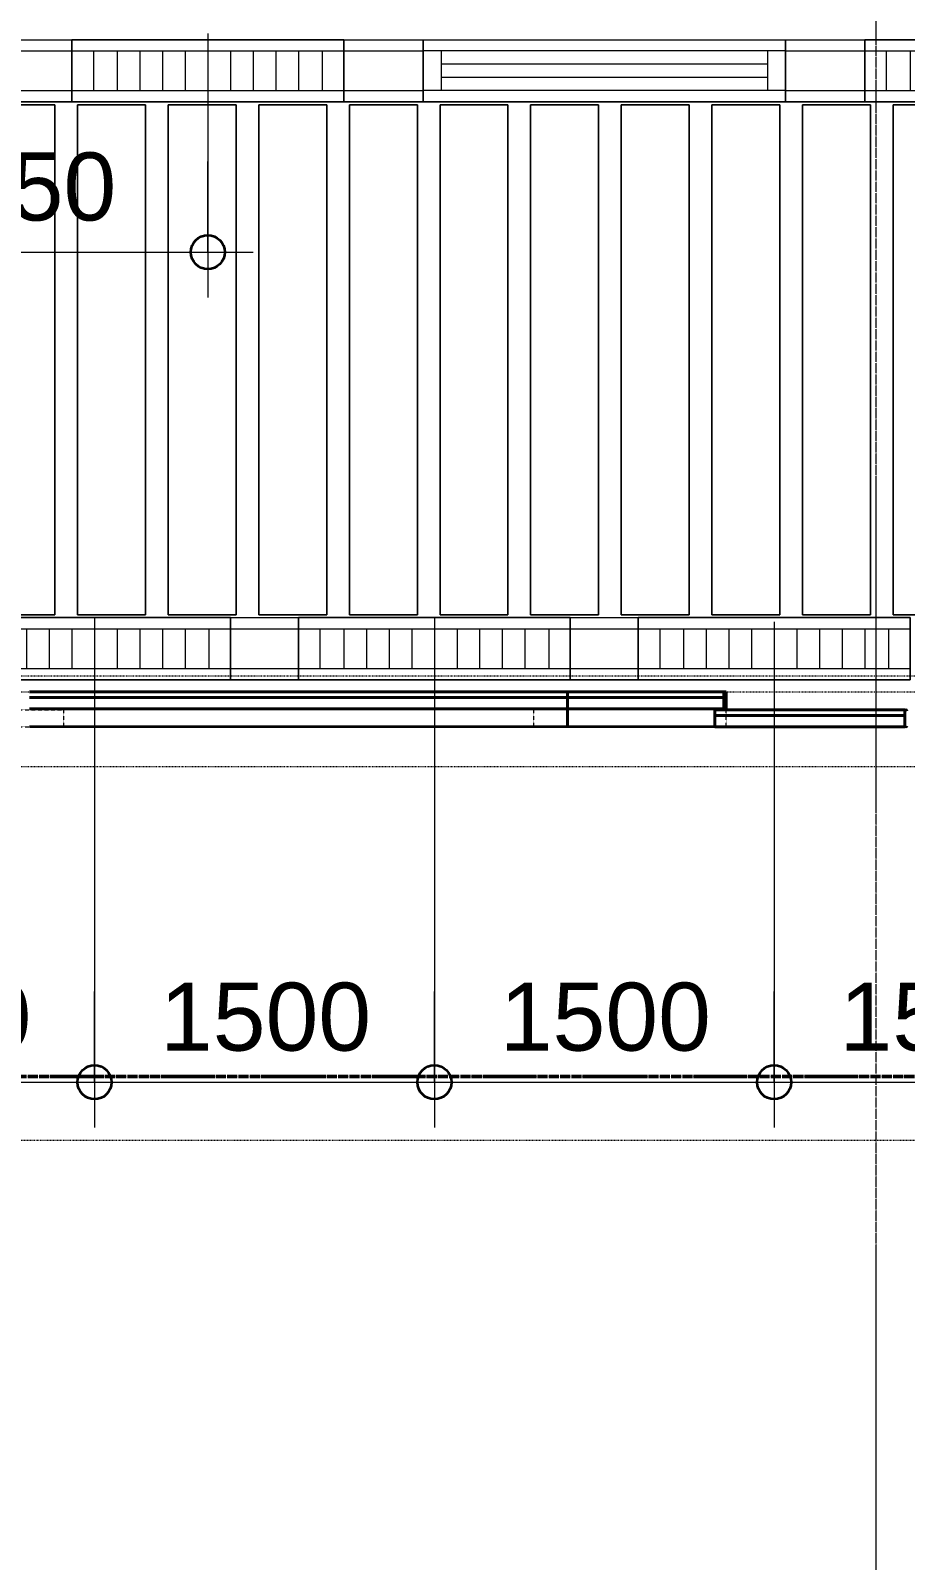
# Model space of a CAD drawing. Header units: millimetres. Extents: x -853228 to -774636, y -17776 to 22455.
# Drawn here: x -839615 to -835753, y -3733 to 3017 of the extents above; entities that cross this region are included whole.
import ezdxf

# ---------------------------------------------------------------- set-up
doc = ezdxf.new("R2010")
doc.units = ezdxf.units.MM
for name, pattern in [('DASH', [6.35, 3.175, -3.175]), ('DPA_Grid _ Level 100', [10, 5.5, -1.6, 1.3, -1.6]), ('DPA_Hidden 50', [3, 2, -1]), ('DPA_Hidden 500', [1.4, 0.8, -0.6])]:
    doc.linetypes.add(name, pattern=pattern)
for name, color, linetype, lineweight in [('A-ANNO-DIMS', 1, 'Continuous', 9), ('A-ANNO-DIMS-100', 1, 'Continuous', 9), ('A-DETL', 1, 'Continuous', 70), ('A-GENM', 1, 'Continuous', 9), ('A-GENM-HDLN', 2, 'DPA_Hidden 500', 9), ('A-GLAZ-CURT', 2, 'Continuous', 9), ('G-ANNO-SECL', 3, 'Continuous', 9), ('Q-SPCQ', 2, 'Continuous', 35), ('Q-SPCQ-HDLN', 2, 'DASH', 9), ('S-GRID', 251, 'Continuous', 9)]:
    doc.layers.add(name, color=color, linetype=linetype, lineweight=lineweight)
doc.styles.add('Arial_2', font='arial.ttf', dxfattribs={"height": 300})
doc.dimstyles.new('DPA-DIM-3_0_C-C', dxfattribs={"dimscale": 304.8, "dimtxt": 306.07782, "dimasz": 0.492126, "dimexe": 0.656168, "dimexo": 0.0625, "dimgap": 0.164042, "dimtad": 1, "dimdec": 0, "dimzin": 0, "dimdsep": 46, "dimtxsty": 'Arial_2', "dimblk1": 'DOTBLANK', "dimblk2": 'DOTBLANK', "dimsah": 1, "dimcen": 0.09, "dimdle": 0.656168, "dimadec": 8, "dimazin": 0, "dimtfac": 1, "dimtdec": 4, "dimtix": 1, "dimtmove": 0, "dimatfit": 3, "dimfxl": 1.312336, "dimfxlon": 1, "dimtvp": 1, "dimtolj": 1, "dimtzin": 0, "dimarcsym": 2})

# ---------------------------------------------------------------- blocks, each defined once
blk = doc.blocks.new('DPA_CP_Metal Ceiling Panel - Vertical Panel with Gap-11114031-4281-01 ENLARGED LOWER PLATFORM LEVEL - REFLECTED CEILING PLAN - SHEET 2')
at = {"layer": 'A-GLAZ-CURT'}
for p, q in [((-785007.4, 2689), (-785007.4, 439)), ((-784707.4, 2689), (-785007.4, 2689)), ((-784707.4, 2689), (-785007.4, 2689)), ((-785007.4, 2689), (-785007.4, 439)), ((-785007.4, 439), (-785007.4, 2689)), ((-785007.4, 2689), (-784707.4, 2689)), ((-784707.4, 2689), (-784707.4, 439)), ((-784707.4, 439), (-784707.4, 2689)), ((-784707.4, 2689), (-784707.4, 439)), ((-784707.4, 439), (-785007.4, 439)), ((-785007.4, 439), (-784707.4, 439)), ((-784707.4, 439), (-785007.4, 439))]:
    blk.add_line(p, q, dxfattribs=at)
blk = doc.blocks.new('DPA_Speciality_PlatformScreenDoor - Length_135300-12767973-4281-01 ENLARGED LOWER PLATFORM LEVEL - REFLECTED CEILING PLAN - SHEET 2')
at = {"layer": 'A-GENM'}
for p, q in [((119102, -250), (119014.7, -250)), ((119014.7, -250), (119102, -250)), ((119107.5, -250), (119017.5, -250)), ((119017.5, -250), (119107.5, -250)), ((119212.5, -250), (119103.1, -250)), ((119103.1, -250), (119212.5, -250)), ((119117.5, -250), (119207.5, -250)), ((119207.5, -250), (119117.5, -250)), ((119765.3, -330), (119889.1, -330)), ((119775.9, -330), (119829, -330)), ((119825.4, -330), (119878.5, -330)), ((121365.3, -330), (121489.1, -330)), ((121375.9, -330), (121429, -330)), ((121425.4, -330), (121478.5, -330))]:
    blk.add_line(p, q, dxfattribs=at)
at = {"layer": 'A-GENM-HDLN'}
for p, q in [((119512.5, -175), (119512.5, -250)), ((119512.5, -175), (120362.5, -175)), ((120362.5, -250), (120362.5, -175)), ((122437.5, -250), (122437.5, -175)), ((123287.5, -175), (122437.5, -175)), ((119512.5, -250), (120362.5, -250)), ((123287.5, -250), (122437.5, -250))]:
    blk.add_line(p, q, dxfattribs=at)
at = {"layer": 'Q-SPCQ', "linetype": 'DASH', "lineweight": 9}
blk.add_line((61742.7, 1650), (132340.1, 1650), dxfattribs=at)
at = {"layer": 'Q-SPCQ'}
for p, q in [((119562.5, -175), (118722.5, -175)), ((118722.5, -175), (119562.5, -175)), ((118722.5, -175), (118722.5, -225)), ((118722.5, -175), (118722.5, -225)), ((118722.5, -245), (118722.5, -180)), ((118722.5, -180), (118722.5, -245)), ((118752.5, -175), (119532.5, -175)), ((119532.5, -175), (118752.5, -175)), ((119532.5, -175), (118752.5, -175)), ((118752.5, -175), (119532.5, -175)), ((119512.5, -175), (120212.5, -175)), ((119562.5, -225), (119562.5, -175)), ((119562.5, -175), (119562.5, -225)), ((120212.5, -175), (120212.5, -330)), ((120212.5, -175), (122587.5, -175)), ((120212.5, -330), (120212.5, -175)), ((120212.5, -200), (120212.5, -175.9)), ((120212.5, -175.9), (120212.5, -200)), ((120212.5, -305), (120212.5, -200)), ((120212.5, -200), (120212.5, -305)), ((118722.5, -225), (119562.5, -225)), ((119562.5, -225), (118722.5, -225)), ((118722.5, -250), (118722.5, -225)), ((118722.5, -225), (118722.5, -250)), ((119562.5, -225), (118722.5, -225)), ((118722.5, -225), (118722.5, -250)), ((118722.5, -250), (118722.5, -225)), ((118722.5, -225), (119562.5, -225)), ((119562.5, -225), (118722.5, -225)), ((118722.5, -225), (119562.5, -225)), ((118722.5, -250), (119562.5, -250)), ((119562.5, -250), (118722.5, -250)), ((118722.5, -250), (119562.5, -250)), ((119562.5, -250), (118722.5, -250)), ((119532.5, -225), (118752.5, -225)), ((118752.5, -225), (119532.5, -225)), ((118752.5, -225), (119532.5, -225)), ((119532.5, -225), (118752.5, -225)), ((119512.5, -225), (118772.5, -225)), ((118772.5, -225), (119512.5, -225)), ((119512.5, -225), (118772.5, -225)), ((118772.5, -225), (119512.5, -225)), ((119512.5, -250), (118772.5, -250)), ((118772.5, -250), (119512.5, -250)), ((119512.5, -250), (118772.5, -250)), ((118772.5, -250), (119512.5, -250)), ((119512.5, -305), (119512.5, -250)), ((119512.5, -250), (119512.5, -330)), ((119522.5, -255), (119512.5, -255)), ((119512.5, -255), (119512.5, -330)), ((119512.5, -330), (119512.5, -255)), ((119512.5, -255), (119522.5, -255)), ((119522.5, -330), (119522.5, -255)), ((119522.5, -255), (119522.5, -330)), ((120212.5, -255), (119522.5, -255)), ((119522.5, -255), (120212.5, -255)), ((119522.5, -255), (119522.5, -305)), ((119522.5, -255), (119522.5, -305)), ((119562.5, -225), (119562.5, -250)), ((119562.5, -225), (119562.5, -250)), ((119562.5, -250), (119562.5, -225)), ((119562.5, -225), (119562.5, -250)), ((119572.5, -255), (120152.5, -255)), ((120152.5, -255), (119572.5, -255)), ((120162.5, -255), (119572.5, -255)), ((119572.5, -255), (120162.5, -255)), ((122587.5, -255), (120212.5, -255)), ((120212.5, -255), (122587.5, -255)), ((120212.5, -255), (120212.5, -305)), ((120212.5, -255), (120212.5, -305)), ((120212.5, -305), (120212.5, -255)), ((120212.5, -255), (120212.5, -305)), ((122537.5, -255), (120262.5, -255)), ((120262.5, -255), (122537.5, -255)), ((120272.5, -255), (122527.5, -255)), ((122527.5, -255), (120272.5, -255)), ((119512.5, -329.1), (119512.5, -305)), ((119512.5, -330), (120212.5, -330)), ((119512.5, -330), (119522.5, -330)), ((119522.5, -330), (119512.5, -330)), ((120212.5, -305), (119522.5, -305)), ((119522.5, -305), (120202.5, -305)), ((119522.5, -305), (119522.5, -330)), ((119522.5, -305), (119522.5, -330)), ((119522.5, -305), (120202.5, -305)), ((120202.5, -305), (119522.5, -305)), ((119522.5, -330), (119522.5, -305)), ((119522.5, -305), (119522.5, -330)), ((120212.5, -305), (119522.5, -305)), ((119522.5, -305), (120212.5, -305)), ((120202.5, -330), (119522.5, -330)), ((119522.5, -330), (120212.5, -330)), ((119522.5, -330), (120202.5, -330)), ((120202.5, -330), (119522.5, -330)), ((120152.5, -305), (119572.5, -305)), ((119572.5, -305), (120152.5, -305)), ((120152.5, -305), (119572.5, -305)), ((119572.5, -305), (120152.5, -305)), ((120162.5, -305), (119572.5, -305)), ((119572.5, -305), (120162.5, -305)), ((119572.5, -305), (120152.5, -305)), ((120152.5, -305), (119572.5, -305)), ((120152.5, -330), (119572.5, -330)), ((119572.5, -330), (120152.5, -330)), ((120152.5, -330), (119572.5, -330)), ((119572.5, -330), (120152.5, -330)), ((120202.5, -305), (120212.5, -305)), ((120212.5, -330), (120202.5, -330)), ((120212.5, -329.1), (120212.5, -305)), ((122587.5, -305), (120212.5, -305)), ((120212.5, -305), (120222.5, -305)), ((120212.5, -330), (120212.5, -305)), ((120212.5, -305), (120212.5, -330)), ((122587.5, -305), (120212.5, -305)), ((120212.5, -305), (122587.5, -305)), ((120212.5, -305), (120212.5, -329.1)), ((120212.5, -330), (120212.5, -305)), ((120212.5, -305), (120212.5, -330)), ((120212.5, -330), (122587.5, -330)), ((120222.5, -330), (120212.5, -330)), ((120212.5, -330), (122587.5, -330)), ((120222.5, -305), (122577.5, -305)), ((120222.5, -305), (122577.5, -305)), ((122577.5, -305), (120222.5, -305)), ((122577.5, -330), (120222.5, -330)), ((120222.5, -330), (122577.5, -330)), ((122577.5, -330), (120222.5, -330)), ((122537.5, -305), (120262.5, -305)), ((120262.5, -305), (122537.5, -305)), ((122527.5, -305), (120272.5, -305)), ((120272.5, -305), (122527.5, -305)), ((122527.5, -305), (120272.5, -305)), ((120272.5, -305), (122527.5, -305)), ((120272.5, -305), (122527.5, -305)), ((122527.5, -305), (120272.5, -305)), ((122527.5, -330), (120272.5, -330)), ((120272.5, -330), (122527.5, -330)), ((122527.5, -330), (120272.5, -330)), ((120272.5, -330), (122527.5, -330)), ((122577.5, -305), (122587.5, -305)), ((122587.5, -330), (122577.5, -330))]:
    blk.add_line(p, q, dxfattribs=at)
for centre, start, end in [((118717.5, -180), 0, 180), ((118717.5, -180), 0, 45), ((118717.5, -245), 180, 360), ((118717.5, -245), 330, 360)]:
    blk.add_arc(centre, 5, start, end, dxfattribs=at)
at = {"layer": 'Q-SPCQ-HDLN'}
for p, q in [((132340.1, 0), (61742.7, 0)), ((132340.1, -330), (61742.7, -330)), ((132340.1, -400), (61742.7, -400))]:
    blk.add_line(p, q, dxfattribs=at)
blk = doc.blocks.new('DPA_CP_Metal Ceiling Luminaire2 - Linear Luminaire-12404975-4281-01 ENLARGED LOWER PLATFORM LEVEL - REFLECTED CEILING PLAN - SHEET 2')
at = {"layer": 'A-GLAZ-CURT'}
for p, q in [((-786932.4, 2701.5), (-786932.4, 2976.5)), ((-786932.4, 2976.5), (-785732.4, 2976.5)), ((-786932.4, 2976.5), (-786932.4, 2701.5)), ((-785732.4, 2976.5), (-786932.4, 2976.5)), ((-786932.4, 2976.5), (-785732.4, 2976.5)), ((-785732.4, 2976.5), (-785732.4, 2701.5)), ((-785732.4, 2701.5), (-785732.4, 2976.5)), ((-786932.4, 2939), (-786932.4, 2701.5)), ((-786932.4, 2926.5), (-785732.4, 2926.5)), ((-785732.4, 2939), (-785732.4, 2701.5)), ((-786932.4, 2751.5), (-785732.4, 2751.5)), ((-785732.4, 2701.5), (-786932.4, 2701.5)), ((-785732.4, 2701.5), (-786932.4, 2701.5)), ((-786932.4, 2701.5), (-785732.4, 2701.5))]:
    blk.add_line(p, q, dxfattribs=at)
at = {"layer": 'A-GLAZ-CURT', "linetype": 'DPA_Hidden 50'}
for p, q in [((-786837.4, 2926.5), (-786837.4, 2751.5)), ((-786732.4, 2926.5), (-786732.4, 2751.5)), ((-786632.4, 2926.5), (-786632.4, 2751.5)), ((-786532.4, 2926.5), (-786532.4, 2751.5)), ((-786432.4, 2926.5), (-786432.4, 2751.5)), ((-786332.4, 2926.5), (-786332.4, 2751.5)), ((-786232.4, 2926.5), (-786232.4, 2751.5)), ((-786132.4, 2926.5), (-786132.4, 2751.5)), ((-786032.4, 2926.5), (-786032.4, 2751.5)), ((-785932.4, 2926.5), (-785932.4, 2751.5)), ((-785827.4, 2926.5), (-785827.4, 2751.5))]:
    blk.add_line(p, q, dxfattribs=at)
blk = doc.blocks.new('DPA_CP_Metal Ceiling Panel1 - Horizontal with Gap-13297912-4281-01 ENLARGED LOWER PLATFORM LEVEL - REFLECTED CEILING PLAN - SHEET 2')
at = {"layer": 'A-GLAZ-CURT'}
for p, q in [((-786232.4, 151.5), (-786232.4, 426.5)), ((-786232.4, 151.5), (-786232.4, 426.5)), ((-786232.4, 426.5), (-785932.4, 426.5)), ((-786232.4, 426.5), (-785932.4, 426.5)), ((-786232.4, 151.5), (-786232.4, 426.5)), ((-785932.4, 151.5), (-785932.4, 426.5)), ((-785932.4, 426.5), (-785932.4, 151.5)), ((-785932.4, 426.5), (-785932.4, 151.5)), ((-786232.4, 376.5), (-785932.4, 376.5)), ((-786232.4, 201.5), (-785932.4, 201.5)), ((-786232.4, 151.5), (-785932.4, 151.5)), ((-785932.4, 151.5), (-786232.4, 151.5)), ((-785932.4, 151.5), (-786232.4, 151.5))]:
    blk.add_line(p, q, dxfattribs=at)
blk = doc.blocks.new('DPA_CP_Metal Ceiling Air Supply1 - Linear Diffuser Air Supply-12404980-4281-01 ENLARGED LOWER PLATFORM LEVEL - REFLECTED CEILING PLAN - SHEET 2')
at = {"layer": 'A-GLAZ-CURT'}
for p, q in [((-788882.4, 2701.5), (-788882.4, 2976.5)), ((-788882.4, 2976.5), (-787282.4, 2976.5)), ((-788882.4, 2701.5), (-788882.4, 2976.5)), ((-788882.4, 2976.5), (-787282.4, 2976.5)), ((-788882.4, 2976.5), (-787282.4, 2976.5)), ((-788882.4, 2701.5), (-788882.4, 2976.5)), ((-787282.4, 2701.5), (-787282.4, 2976.5)), ((-787282.4, 2976.5), (-787282.4, 2701.5)), ((-787282.4, 2976.5), (-787282.4, 2701.5)), ((-787282.4, 2926.5), (-788882.4, 2926.5)), ((-788802.4, 2926.5), (-788802.4, 2751.5)), ((-787362.4, 2926.5), (-787362.4, 2751.5)), ((-787282.4, 2751.5), (-788882.4, 2751.5)), ((-788882.4, 2701.5), (-787282.4, 2701.5)), ((-787282.4, 2701.5), (-788882.4, 2701.5)), ((-787282.4, 2701.5), (-788882.4, 2701.5))]:
    blk.add_line(p, q, dxfattribs=at)
at = {"layer": 'A-GLAZ-CURT', "linetype": 'DPA_Hidden 50'}
for p, q in [((-787362.4, 2868.2), (-788802.4, 2868.2)), ((-787362.4, 2809.9), (-788802.4, 2809.9))]:
    blk.add_line(p, q, dxfattribs=at)
blk = doc.blocks.new('DPA_CP_Metal Ceiling Panel1 - Horizontal with Gap-16028279-4281-01 ENLARGED LOWER PLATFORM LEVEL - REFLECTED CEILING PLAN - SHEET 2')
at = {"layer": 'A-GLAZ-CURT'}
for p, q in [((-787282.4, 2701.5), (-787282.4, 2976.5)), ((-787282.4, 2701.5), (-787282.4, 2976.5)), ((-787282.4, 2976.5), (-786932.4, 2976.5)), ((-787282.4, 2976.5), (-786932.4, 2976.5)), ((-787282.4, 2701.5), (-787282.4, 2976.5)), ((-786932.4, 2701.5), (-786932.4, 2976.5)), ((-786932.4, 2976.5), (-786932.4, 2701.5)), ((-786932.4, 2976.5), (-786932.4, 2701.5)), ((-787282.4, 2926.5), (-786932.4, 2926.5)), ((-787282.4, 2751.5), (-786932.4, 2751.5)), ((-787282.4, 2701.5), (-786932.4, 2701.5)), ((-786932.4, 2701.5), (-787282.4, 2701.5)), ((-786932.4, 2701.5), (-787282.4, 2701.5))]:
    blk.add_line(p, q, dxfattribs=at)
blk = doc.blocks.new('DIMBLOCK50-4281-01 ENLARGED LOWER PLATFORM LEVEL - REFLECTED CEILING PLAN - SHEET 2')
at = {"layer": 'A-ANNO-DIMS-100'}
for p, q in [((-840582.4, 2439.2), (-840582.4, 1839.2)), ((-840582.4, 2039.2), (-840582.4, 2439.2)), ((-838832.4, 2439.2), (-838832.4, 1839.2)), ((-838832.4, 2039.2), (-838832.4, 2439.2)), ((-840582.4, 2039.2), (-838632.4, 2039.2))]:
    blk.add_line(p, q, dxfattribs=at)
at = {"layer": 'A-ANNO-DIMS-100', "lineweight": 35}
for centre in [(-840582.4, 2039.2), (-838832.4, 2039.2)]:
    blk.add_circle(centre, 75, dxfattribs=at)
at = {"layer": 'A-ANNO-DIMS-100', "color": 0, "insert": (-840168.8, 2478.7), "char_height": 300, "width": 1107.531, "attachment_point": 1, "line_spacing_factor": 0.941778, "style": 'Arial_2'}
blk.add_mtext('1750', dxfattribs=at)
blk = doc.blocks.new('_DotBlank')
at = {"color": 0, "linetype": 'ByBlock', "lineweight": -2}
blk.add_line((-0.5, 0), (-1, 0), dxfattribs=at)
blk.add_circle((0, 0), 0.5, dxfattribs=at)
blk = doc.blocks.new('DIMBLOCK63-4281-01 ENLARGED LOWER PLATFORM LEVEL - REFLECTED CEILING PLAN - SHEET 2')
at = {"layer": 'A-ANNO-DIMS-100'}
for p, q in [((-840832.4, -1223.5), (-840832.4, -1823.5)), ((-840832.4, -1623.5), (-840832.4, -1223.5)), ((-839332.4, -1223.5), (-839332.4, -1823.5)), ((-839332.4, -1623.5), (-839332.4, -1223.5)), ((-840832.4, -1623.5), (-839132.4, -1623.5))]:
    blk.add_line(p, q, dxfattribs=at)
at = {"layer": 'A-ANNO-DIMS-100', "lineweight": 35}
for centre in [(-840832.4, -1623.5), (-839332.4, -1623.5)]:
    blk.add_circle(centre, 75, dxfattribs=at)
at = {"layer": 'A-ANNO-DIMS-100', "color": 0, "insert": (-840543.8, -1184.1), "char_height": 300, "width": 1107.531, "attachment_point": 1, "line_spacing_factor": 0.941778, "style": 'Arial_2'}
blk.add_mtext('1500', dxfattribs=at)
blk = doc.blocks.new('DIMBLOCK64-4281-01 ENLARGED LOWER PLATFORM LEVEL - REFLECTED CEILING PLAN - SHEET 2')
at = {"layer": 'A-ANNO-DIMS-100'}
for p, q in [((-839332.4, -1223.5), (-839332.4, -1823.5)), ((-839332.4, -1623.5), (-839332.4, -1223.5)), ((-837832.4, -1223.5), (-837832.4, -1823.5)), ((-837832.4, -1623.5), (-837832.4, -1223.5)), ((-839532.4, -1623.5), (-837832.4, -1623.5))]:
    blk.add_line(p, q, dxfattribs=at)
at = {"layer": 'A-ANNO-DIMS-100', "lineweight": 35}
for centre in [(-839332.4, -1623.5), (-837832.4, -1623.5)]:
    blk.add_circle(centre, 75, dxfattribs=at)
at = {"layer": 'A-ANNO-DIMS-100', "color": 0, "insert": (-839043.8, -1184.1), "char_height": 300, "width": 1107.531, "attachment_point": 1, "line_spacing_factor": 0.941778, "style": 'Arial_2'}
blk.add_mtext('1500', dxfattribs=at)
blk = doc.blocks.new('DIMBLOCK65-4281-01 ENLARGED LOWER PLATFORM LEVEL - REFLECTED CEILING PLAN - SHEET 2')
at = {"layer": 'A-ANNO-DIMS-100'}
for p, q in [((-837832.4, -1223.5), (-837832.4, -1823.5)), ((-837832.4, -1623.5), (-837832.4, -1223.5)), ((-836332.4, -1223.5), (-836332.4, -1823.5)), ((-836332.4, -1623.5), (-836332.4, -1223.5)), ((-837832.4, -1623.5), (-836332.4, -1623.5))]:
    blk.add_line(p, q, dxfattribs=at)
at = {"layer": 'A-ANNO-DIMS-100', "lineweight": 35}
for centre in [(-837832.4, -1623.5), (-836332.4, -1623.5)]:
    blk.add_circle(centre, 75, dxfattribs=at)
at = {"layer": 'A-ANNO-DIMS-100', "color": 0, "insert": (-837543.8, -1184.1), "char_height": 300, "width": 1107.531, "attachment_point": 1, "line_spacing_factor": 0.941778, "style": 'Arial_2'}
blk.add_mtext('1500', dxfattribs=at)
blk = doc.blocks.new('DIMBLOCK66-4281-01 ENLARGED LOWER PLATFORM LEVEL - REFLECTED CEILING PLAN - SHEET 2')
at = {"layer": 'A-ANNO-DIMS-100'}
for p, q in [((-836332.4, -1223.5), (-836332.4, -1823.5)), ((-836332.4, -1623.5), (-836332.4, -1223.5)), ((-834832.4, -1223.5), (-834832.4, -1823.5)), ((-834832.4, -1623.5), (-834832.4, -1223.5)), ((-836332.4, -1623.5), (-834632.4, -1623.5))]:
    blk.add_line(p, q, dxfattribs=at)
at = {"layer": 'A-ANNO-DIMS-100', "lineweight": 35}
for centre in [(-836332.4, -1623.5), (-834832.4, -1623.5)]:
    blk.add_circle(centre, 75, dxfattribs=at)
at = {"layer": 'A-ANNO-DIMS-100', "color": 0, "insert": (-836043.8, -1184.1), "char_height": 300, "width": 1107.531, "attachment_point": 1, "line_spacing_factor": 0.941778, "style": 'Arial_2'}
blk.add_mtext('1500', dxfattribs=at)

msp = doc.modelspace()

# ---------------------------------------------------------------- linework, layer by layer
at = {"layer": 'A-DETL', "color": 55, "linetype": 'DPA_Hidden 50', "lineweight": 9}
for p, q in [((-838832.4, 3004), (-838832.4, 2104)), ((-839332.4, 428), (-839332.4, -1392)), ((-839332.4, 428), (-839332.4, -1392)), ((-837832.4, 428), (-837832.4, -1392)), ((-836332.4, 408), (-836332.4, -1392))]:
    msp.add_line(p, q, dxfattribs=at)
at = {"layer": 'G-ANNO-SECL', "linetype": 'DPA_Grid _ Level 100', "lineweight": 50}
msp.add_line((-851417.7, -1598.3), (-777570.3, -1598.3), dxfattribs=at)
at = {"layer": 'S-GRID', "linetype": 'DPA_Grid _ Level 100'}
msp.add_line((-835882.4, -17775.6), (-835882.4, 20540.3), dxfattribs=at)

# ---------------------------------------------------------------- block references
at = {"layer": 'A-GLAZ-CURT'}
for name, p in [('DPA_CP_Metal Ceiling Panel1 - Horizontal with Gap-16028279-4281-01 ENLARGED LOWER PLATFORM LEVEL - REFLECTED CEILING PLAN - SHEET 2', (-52500, 0)), ('DPA_CP_Metal Ceiling Panel1 - Horizontal with Gap-16028279-4281-01 ENLARGED LOWER PLATFORM LEVEL - REFLECTED CEILING PLAN - SHEET 2', (-52500, 0)), ('DPA_CP_Metal Ceiling Panel1 - Horizontal with Gap-16028279-4281-01 ENLARGED LOWER PLATFORM LEVEL - REFLECTED CEILING PLAN - SHEET 2', (-52500, 0)), ('DPA_CP_Metal Ceiling Luminaire2 - Linear Luminaire-12404975-4281-01 ENLARGED LOWER PLATFORM LEVEL - REFLECTED CEILING PLAN - SHEET 2', (-52500, 0)), ('DPA_CP_Metal Ceiling Luminaire2 - Linear Luminaire-12404975-4281-01 ENLARGED LOWER PLATFORM LEVEL - REFLECTED CEILING PLAN - SHEET 2', (-52500, 0)), ('DPA_CP_Metal Ceiling Luminaire2 - Linear Luminaire-12404975-4281-01 ENLARGED LOWER PLATFORM LEVEL - REFLECTED CEILING PLAN - SHEET 2', (-52500, 0)), ('DPA_CP_Metal Ceiling Panel1 - Horizontal with Gap-16028279-4281-01 ENLARGED LOWER PLATFORM LEVEL - REFLECTED CEILING PLAN - SHEET 2', (-50950, 0)), ('DPA_CP_Metal Ceiling Panel1 - Horizontal with Gap-16028279-4281-01 ENLARGED LOWER PLATFORM LEVEL - REFLECTED CEILING PLAN - SHEET 2', (-50950, 0)), ('DPA_CP_Metal Ceiling Panel1 - Horizontal with Gap-16028279-4281-01 ENLARGED LOWER PLATFORM LEVEL - REFLECTED CEILING PLAN - SHEET 2', (-50950, 0)), ('DPA_CP_Metal Ceiling Air Supply1 - Linear Diffuser Air Supply-12404980-4281-01 ENLARGED LOWER PLATFORM LEVEL - REFLECTED CEILING PLAN - SHEET 2', (-49000, 0)), ('DPA_CP_Metal Ceiling Air Supply1 - Linear Diffuser Air Supply-12404980-4281-01 ENLARGED LOWER PLATFORM LEVEL - REFLECTED CEILING PLAN - SHEET 2', (-49000, 0)), ('DPA_CP_Metal Ceiling Air Supply1 - Linear Diffuser Air Supply-12404980-4281-01 ENLARGED LOWER PLATFORM LEVEL - REFLECTED CEILING PLAN - SHEET 2', (-49000, 0)), ('DPA_CP_Metal Ceiling Panel1 - Horizontal with Gap-16028279-4281-01 ENLARGED LOWER PLATFORM LEVEL - REFLECTED CEILING PLAN - SHEET 2', (-49000, 0)), ('DPA_CP_Metal Ceiling Panel1 - Horizontal with Gap-16028279-4281-01 ENLARGED LOWER PLATFORM LEVEL - REFLECTED CEILING PLAN - SHEET 2', (-49000, 0)), ('DPA_CP_Metal Ceiling Panel1 - Horizontal with Gap-16028279-4281-01 ENLARGED LOWER PLATFORM LEVEL - REFLECTED CEILING PLAN - SHEET 2', (-49000, 0)), ('DPA_CP_Metal Ceiling Luminaire2 - Linear Luminaire-12404975-4281-01 ENLARGED LOWER PLATFORM LEVEL - REFLECTED CEILING PLAN - SHEET 2', (-49000, 0)), ('DPA_CP_Metal Ceiling Luminaire2 - Linear Luminaire-12404975-4281-01 ENLARGED LOWER PLATFORM LEVEL - REFLECTED CEILING PLAN - SHEET 2', (-49000, 0)), ('DPA_CP_Metal Ceiling Luminaire2 - Linear Luminaire-12404975-4281-01 ENLARGED LOWER PLATFORM LEVEL - REFLECTED CEILING PLAN - SHEET 2', (-49000, 0)), ('DPA_CP_Metal Ceiling Panel - Vertical Panel with Gap-11114031-4281-01 ENLARGED LOWER PLATFORM LEVEL - REFLECTED CEILING PLAN - SHEET 2', (-54800, 0)), ('DPA_CP_Metal Ceiling Panel - Vertical Panel with Gap-11114031-4281-01 ENLARGED LOWER PLATFORM LEVEL - REFLECTED CEILING PLAN - SHEET 2', (-54400, 0)), ('DPA_CP_Metal Ceiling Panel - Vertical Panel with Gap-11114031-4281-01 ENLARGED LOWER PLATFORM LEVEL - REFLECTED CEILING PLAN - SHEET 2', (-54000, 0)), ('DPA_CP_Metal Ceiling Panel - Vertical Panel with Gap-11114031-4281-01 ENLARGED LOWER PLATFORM LEVEL - REFLECTED CEILING PLAN - SHEET 2', (-53600, 0)), ('DPA_CP_Metal Ceiling Panel - Vertical Panel with Gap-11114031-4281-01 ENLARGED LOWER PLATFORM LEVEL - REFLECTED CEILING PLAN - SHEET 2', (-53200, 0)), ('DPA_CP_Metal Ceiling Panel - Vertical Panel with Gap-11114031-4281-01 ENLARGED LOWER PLATFORM LEVEL - REFLECTED CEILING PLAN - SHEET 2', (-52800, 0)), ('DPA_CP_Metal Ceiling Panel - Vertical Panel with Gap-11114031-4281-01 ENLARGED LOWER PLATFORM LEVEL - REFLECTED CEILING PLAN - SHEET 2', (-52400, 0)), ('DPA_CP_Metal Ceiling Panel - Vertical Panel with Gap-11114031-4281-01 ENLARGED LOWER PLATFORM LEVEL - REFLECTED CEILING PLAN - SHEET 2', (-52000, 0)), ('DPA_CP_Metal Ceiling Panel - Vertical Panel with Gap-11114031-4281-01 ENLARGED LOWER PLATFORM LEVEL - REFLECTED CEILING PLAN - SHEET 2', (-51600, 0)), ('DPA_CP_Metal Ceiling Panel - Vertical Panel with Gap-11114031-4281-01 ENLARGED LOWER PLATFORM LEVEL - REFLECTED CEILING PLAN - SHEET 2', (-51200, 0)), ('DPA_CP_Metal Ceiling Panel - Vertical Panel with Gap-11114031-4281-01 ENLARGED LOWER PLATFORM LEVEL - REFLECTED CEILING PLAN - SHEET 2', (-50800, 0)), ('DPA_CP_Metal Ceiling Luminaire2 - Linear Luminaire-12404975-4281-01 ENLARGED LOWER PLATFORM LEVEL - REFLECTED CEILING PLAN - SHEET 2', (-53000, -2550)), ('DPA_CP_Metal Ceiling Luminaire2 - Linear Luminaire-12404975-4281-01 ENLARGED LOWER PLATFORM LEVEL - REFLECTED CEILING PLAN - SHEET 2', (-53000, -2550)), ('DPA_CP_Metal Ceiling Luminaire2 - Linear Luminaire-12404975-4281-01 ENLARGED LOWER PLATFORM LEVEL - REFLECTED CEILING PLAN - SHEET 2', (-53000, -2550)), ('DPA_CP_Metal Ceiling Panel1 - Horizontal with Gap-13297912-4281-01 ENLARGED LOWER PLATFORM LEVEL - REFLECTED CEILING PLAN - SHEET 2', (-52500, 0)), ('DPA_CP_Metal Ceiling Panel1 - Horizontal with Gap-13297912-4281-01 ENLARGED LOWER PLATFORM LEVEL - REFLECTED CEILING PLAN - SHEET 2', (-52500, 0)), ('DPA_CP_Metal Ceiling Panel1 - Horizontal with Gap-13297912-4281-01 ENLARGED LOWER PLATFORM LEVEL - REFLECTED CEILING PLAN - SHEET 2', (-52500, 0)), ('DPA_CP_Metal Ceiling Luminaire2 - Linear Luminaire-12404975-4281-01 ENLARGED LOWER PLATFORM LEVEL - REFLECTED CEILING PLAN - SHEET 2', (-51500, -2550)), ('DPA_CP_Metal Ceiling Luminaire2 - Linear Luminaire-12404975-4281-01 ENLARGED LOWER PLATFORM LEVEL - REFLECTED CEILING PLAN - SHEET 2', (-51500, -2550)), ('DPA_CP_Metal Ceiling Luminaire2 - Linear Luminaire-12404975-4281-01 ENLARGED LOWER PLATFORM LEVEL - REFLECTED CEILING PLAN - SHEET 2', (-51500, -2550)), ('DPA_CP_Metal Ceiling Panel1 - Horizontal with Gap-13297912-4281-01 ENLARGED LOWER PLATFORM LEVEL - REFLECTED CEILING PLAN - SHEET 2', (-51000, 0)), ('DPA_CP_Metal Ceiling Panel1 - Horizontal with Gap-13297912-4281-01 ENLARGED LOWER PLATFORM LEVEL - REFLECTED CEILING PLAN - SHEET 2', (-51000, 0)), ('DPA_CP_Metal Ceiling Panel1 - Horizontal with Gap-13297912-4281-01 ENLARGED LOWER PLATFORM LEVEL - REFLECTED CEILING PLAN - SHEET 2', (-51000, 0)), ('DPA_CP_Metal Ceiling Luminaire2 - Linear Luminaire-12404975-4281-01 ENLARGED LOWER PLATFORM LEVEL - REFLECTED CEILING PLAN - SHEET 2', (-50000, -2550)), ('DPA_CP_Metal Ceiling Luminaire2 - Linear Luminaire-12404975-4281-01 ENLARGED LOWER PLATFORM LEVEL - REFLECTED CEILING PLAN - SHEET 2', (-50000, -2550)), ('DPA_CP_Metal Ceiling Luminaire2 - Linear Luminaire-12404975-4281-01 ENLARGED LOWER PLATFORM LEVEL - REFLECTED CEILING PLAN - SHEET 2', (-50000, -2550))]:
    msp.add_blockref(name, p, dxfattribs=at)
at = {"layer": 'Q-SPCQ', "rotation": 180}
msp.add_blockref('DPA_Speciality_PlatformScreenDoor - Length_135300-12767973-4281-01 ENLARGED LOWER PLATFORM LEVEL - REFLECTED CEILING PLAN - SHEET 2', (-717032.4, -231), dxfattribs=at)

# ---------------------------------------------------------------- dimensions: what is measured, and where the dimension line sits
at = {"layer": 'A-ANNO-DIMS'}
for base, p1, p2, override, picture, middle in [((-838832.4, 2039.2), (-840582.4, 2439.2), (-838832.4, 2439.2), {"dimpost": '<>', "dimfxl": 1750}, 'DIMBLOCK50-4281-01 ENLARGED LOWER PLATFORM LEVEL - REFLECTED CEILING PLAN - SHEET 2', (-839707.4, 2242.4)), ((-839332.4, -1623.5), (-840832.4, -1223.5), (-839332.4, -1223.5), {"dimpost": '<>', "dimfxl": 1500}, 'DIMBLOCK63-4281-01 ENLARGED LOWER PLATFORM LEVEL - REFLECTED CEILING PLAN - SHEET 2', (-840082.4, -1420.4)), ((-837832.4, -1623.5), (-839332.4, -1223.5), (-837832.4, -1223.5), {"dimpost": '<>', "dimfxl": 1500}, 'DIMBLOCK64-4281-01 ENLARGED LOWER PLATFORM LEVEL - REFLECTED CEILING PLAN - SHEET 2', (-838582.4, -1420.4)), ((-836332.4, -1623.5), (-837832.4, -1223.5), (-836332.4, -1223.5), {"dimpost": '<>', "dimfxl": 1500}, 'DIMBLOCK65-4281-01 ENLARGED LOWER PLATFORM LEVEL - REFLECTED CEILING PLAN - SHEET 2', (-837082.4, -1420.4)), ((-834832.4, -1623.5), (-836332.4, -1223.5), (-834832.4, -1223.5), {"dimpost": '<>', "dimfxl": 1500}, 'DIMBLOCK66-4281-01 ENLARGED LOWER PLATFORM LEVEL - REFLECTED CEILING PLAN - SHEET 2', (-835582.4, -1420.4))]:
    dim = msp.add_linear_dim(base=base, p1=p1, p2=p2, dimstyle='DPA-DIM-3_0_C-C', override=override, dxfattribs=at)
    dim.commit()
    dim.dimension.update_dxf_attribs({"geometry": picture, "text_midpoint": middle})

doc.saveas('drawing.dxf')
